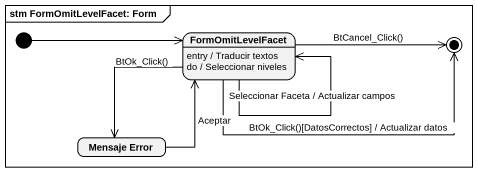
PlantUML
@startuml
mainframe stm FormOmitLevelFacet: Form
hide empty description
state FormOmitLevelFacet
FormOmitLevelFacet : entry / Traducir textos
FormOmitLevelFacet : do / Seleccionar niveles
state "Mensaje Error" as Mensaje_Error
[*] -right-> FormOmitLevelFacet
FormOmitLevelFacet --> FormOmitLevelFacet : Seleccionar Faceta / Actualizar campos
FormOmitLevelFacet --> Mensaje_Error : BtOk_Click()
Mensaje_Error -up-> FormOmitLevelFacet : Aceptar
FormOmitLevelFacet -right-> [*] : BtCancel_Click()
FormOmitLevelFacet -right-> [*] : BtOk_Click()[DatosCorrectos] / Actualizar datos
@enduml
